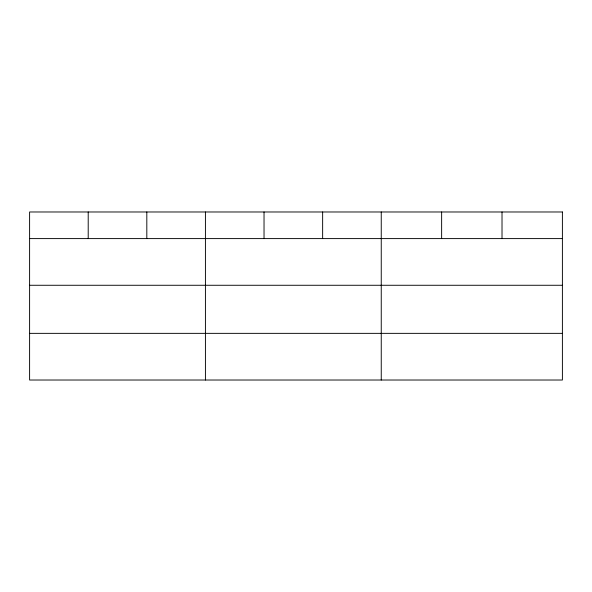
<?xml version="1.0" encoding="UTF-8"?>
<svg xmlns="http://www.w3.org/2000/svg" width="592" height="592" viewBox="0 0 592 592"><rect width="100%" height="100%" fill="white"/><g stroke="black" fill="none" stroke-linecap="round" stroke-linejoin="round"><path stroke-width="0.89" d="M29.6 238.598L562.4 238.598M29.6 285.27L562.4 285.27M29.6 333.355L562.4 333.355M502.016 211.98L502.016 238.598M441.632 211.98L441.632 238.598M381.248 211.98L381.248 380.02M322.64 211.98L322.64 238.598M264.032 211.98L264.032 238.598M205.424 211.98L205.424 380.02M146.816 211.98L146.816 238.598M88.208 211.98L88.208 238.598M562.4 211.98L29.6 211.98L29.6 380.02L562.4 380.02L562.4 211.98"/></g></svg>
